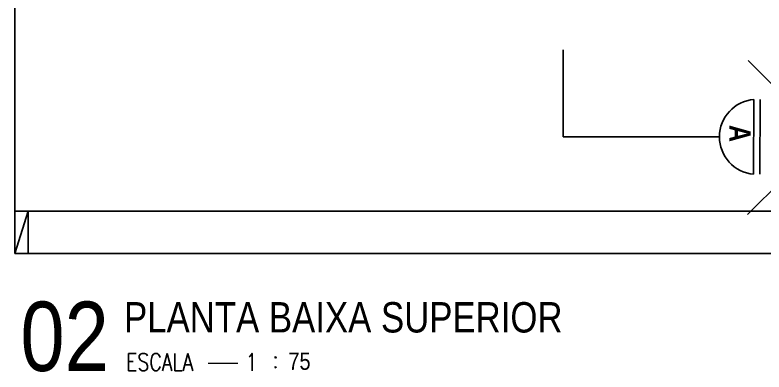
# Model space of a CAD drawing. Header units: millimetres. Extents: x 3212 to 6878, y 1640 to 3386.
# Drawn here: x 3228.04 to 3235.11, y 1699.44 to 1702.8 of the extents above; entities that cross this region are included whole.
import ezdxf
from ezdxf.enums import TextEntityAlignment as Align

# ---------------------------------------------------------------- set-up
doc = ezdxf.new("R2010")
doc.units = ezdxf.units.MM
doc.header["$LTSCALE"] = 0.8
doc.linetypes.add('DASHDOT2', pattern=[12.7, 6.35, -3.175, 0, -3.175])
for name, color, linetype in [('0-COTAS', 8, 'Continuous'), ('E-TXT-G', 3, 'Continuous'), ('E-TXT-Y', 2, 'Continuous')]:
    doc.layers.add(name, color=color, linetype=linetype)
doc.layers.add('COTAS', color=53, linetype='Continuous', lineweight=9)
doc.layers.add('E-TXT-W', color=7, linetype='Continuous', lineweight=20)
doc.styles.add('F2', font='ARIALN.TTF')
doc.styles.add('REG140', font='romans.shx', dxfattribs={"width": 0.8, "height": 0.35})
doc.styles.add('REG80', font='romans.shx', dxfattribs={"width": 0.8, "height": 0.1})
doc.styles.add('SANSSERIF2', font='sanssb__.ttf', dxfattribs={"width": 0.8})

# ---------------------------------------------------------------- blocks, each defined once
blk = doc.blocks.new('IND_DES')
at = {"layer": 'E-TXT-W'}
blk.add_line((0.0269, -0.2428), (0.1984, -0.2428), dxfattribs=at)
at = {"layer": 'E-TXT-G', "style": 'REG80', "width": 0.8}
for s, p in [('ESCALA', (-0.4463, -0.2864)), ('1', (0.2426, -0.2864)), (':', (0.3988, -0.2706))]:
    blk.add_text(s, height=0.1, dxfattribs=at).set_placement(p)
blk.add_attdef('ESCALA', (0.4897, -0.2812), '', height=0.1, dxfattribs=at)
at = {"layer": 'E-TXT-W', "style": 'SANSSERIF2', "width": 0.6}
blk.add_attdef('00', text='', height=0.4, dxfattribs=at).set_placement((-0.7083, -0.2881), align=Align.CENTER)
at = {"layer": 'E-TXT-Y', "style": 'REG140', "width": 0.8}
for tag, p in [('PROJETO', (-0.4563, 0.1829)), ('DESENHO', (-0.4582, -0.0658))]:
    blk.add_attdef(tag, p, '', height=0.175, dxfattribs=at)
blk = doc.blocks.new('arquitetura superior')
at = {"layer": '0-COTAS', "linetype": 'DASHDOT2', "ltscale": 0.3}
for p, q in [((3570.9571, 1860.8127), (3570.9571, 1828.5131)), ((3570.9571, 1828.5131), (3572.432, 1828.5131))]:
    blk.add_line(p, q, dxfattribs=at)
at = {"layer": '0-COTAS', "color": 8, "ltscale": 0.05}
for p, q in [((3565.7855, 1829.9128), (3565.7855, 1827.4128)), ((3565.7855, 1827.8128), (3577.6605, 1827.8128)), ((3565.9105, 1827.8128), (3565.7855, 1827.4128)), ((3565.9105, 1827.8128), (3565.7855, 1827.4128)), ((3565.9105, 1827.8128), (3565.9105, 1827.4128)), ((3565.9105, 1827.8128), (3565.9105, 1827.4128)), ((3565.7855, 1827.4128), (3577.7855, 1827.4128)), ((3565.7855, 1827.4128), (3572.7855, 1827.4128))]:
    blk.add_line(p, q, dxfattribs=at)
at = {"layer": '0-COTAS', "color": 6}
for p in [(3572.7033, 1829.2335), (3572.698, 1827.7804)]:
    blk.add_line(p, (3573.4272, 1828.5043), dxfattribs=at)
at = {"layer": '0-COTAS'}
for p, q in [((3572.755, 1828.1594), (3572.7576, 1828.8645)), ((3572.814, 1828.1591), (3572.8166, 1828.8643))]:
    blk.add_line(p, q, dxfattribs=at)
blk.add_arc((3572.7858, 1828.5118), 0.3538, 94.56915, 265.00876, dxfattribs=at)
ref = blk.add_blockref('IND_DES', (3567.5645, 1826.7744), dxfattribs=dict(at, xscale=1.636240131907927, yscale=1.636240131907927, zscale=1.636240131907927))
ref.add_attrib('00', '02', dxfattribs={"layer": 'E-TXT-W', "height": 0.6545, "style": 'F2'}).set_placement((3566.2539, 1826.303), align=Align.CENTER)
ref.add_attrib('DESENHO', 'PLANTA BAIXA SUPERIOR', (3566.8147, 1826.6666), dxfattribs={"layer": 'E-TXT-Y', "color": 2, "height": 0.286342, "style": 'F2'})
ref.add_attrib('ESCALA', '75', (3568.3658, 1826.3142), dxfattribs={"layer": 'E-TXT-G', "color": 7, "height": 0.16362, "style": 'F2'})
at = {"layer": '0-COTAS', "color": 7, "style": 'SANSSERIF2', "width": 0.8}
blk.add_text('A', height=0.2, rotation=269.78895, dxfattribs=at).set_placement((3572.5262, 1828.6252))

msp = doc.modelspace()

# ---------------------------------------------------------------- block references
at = {"layer": 'COTAS'}
msp.add_blockref('arquitetura superior', (-337.7446, -126.8584), dxfattribs=at)

doc.saveas('drawing.dxf')
